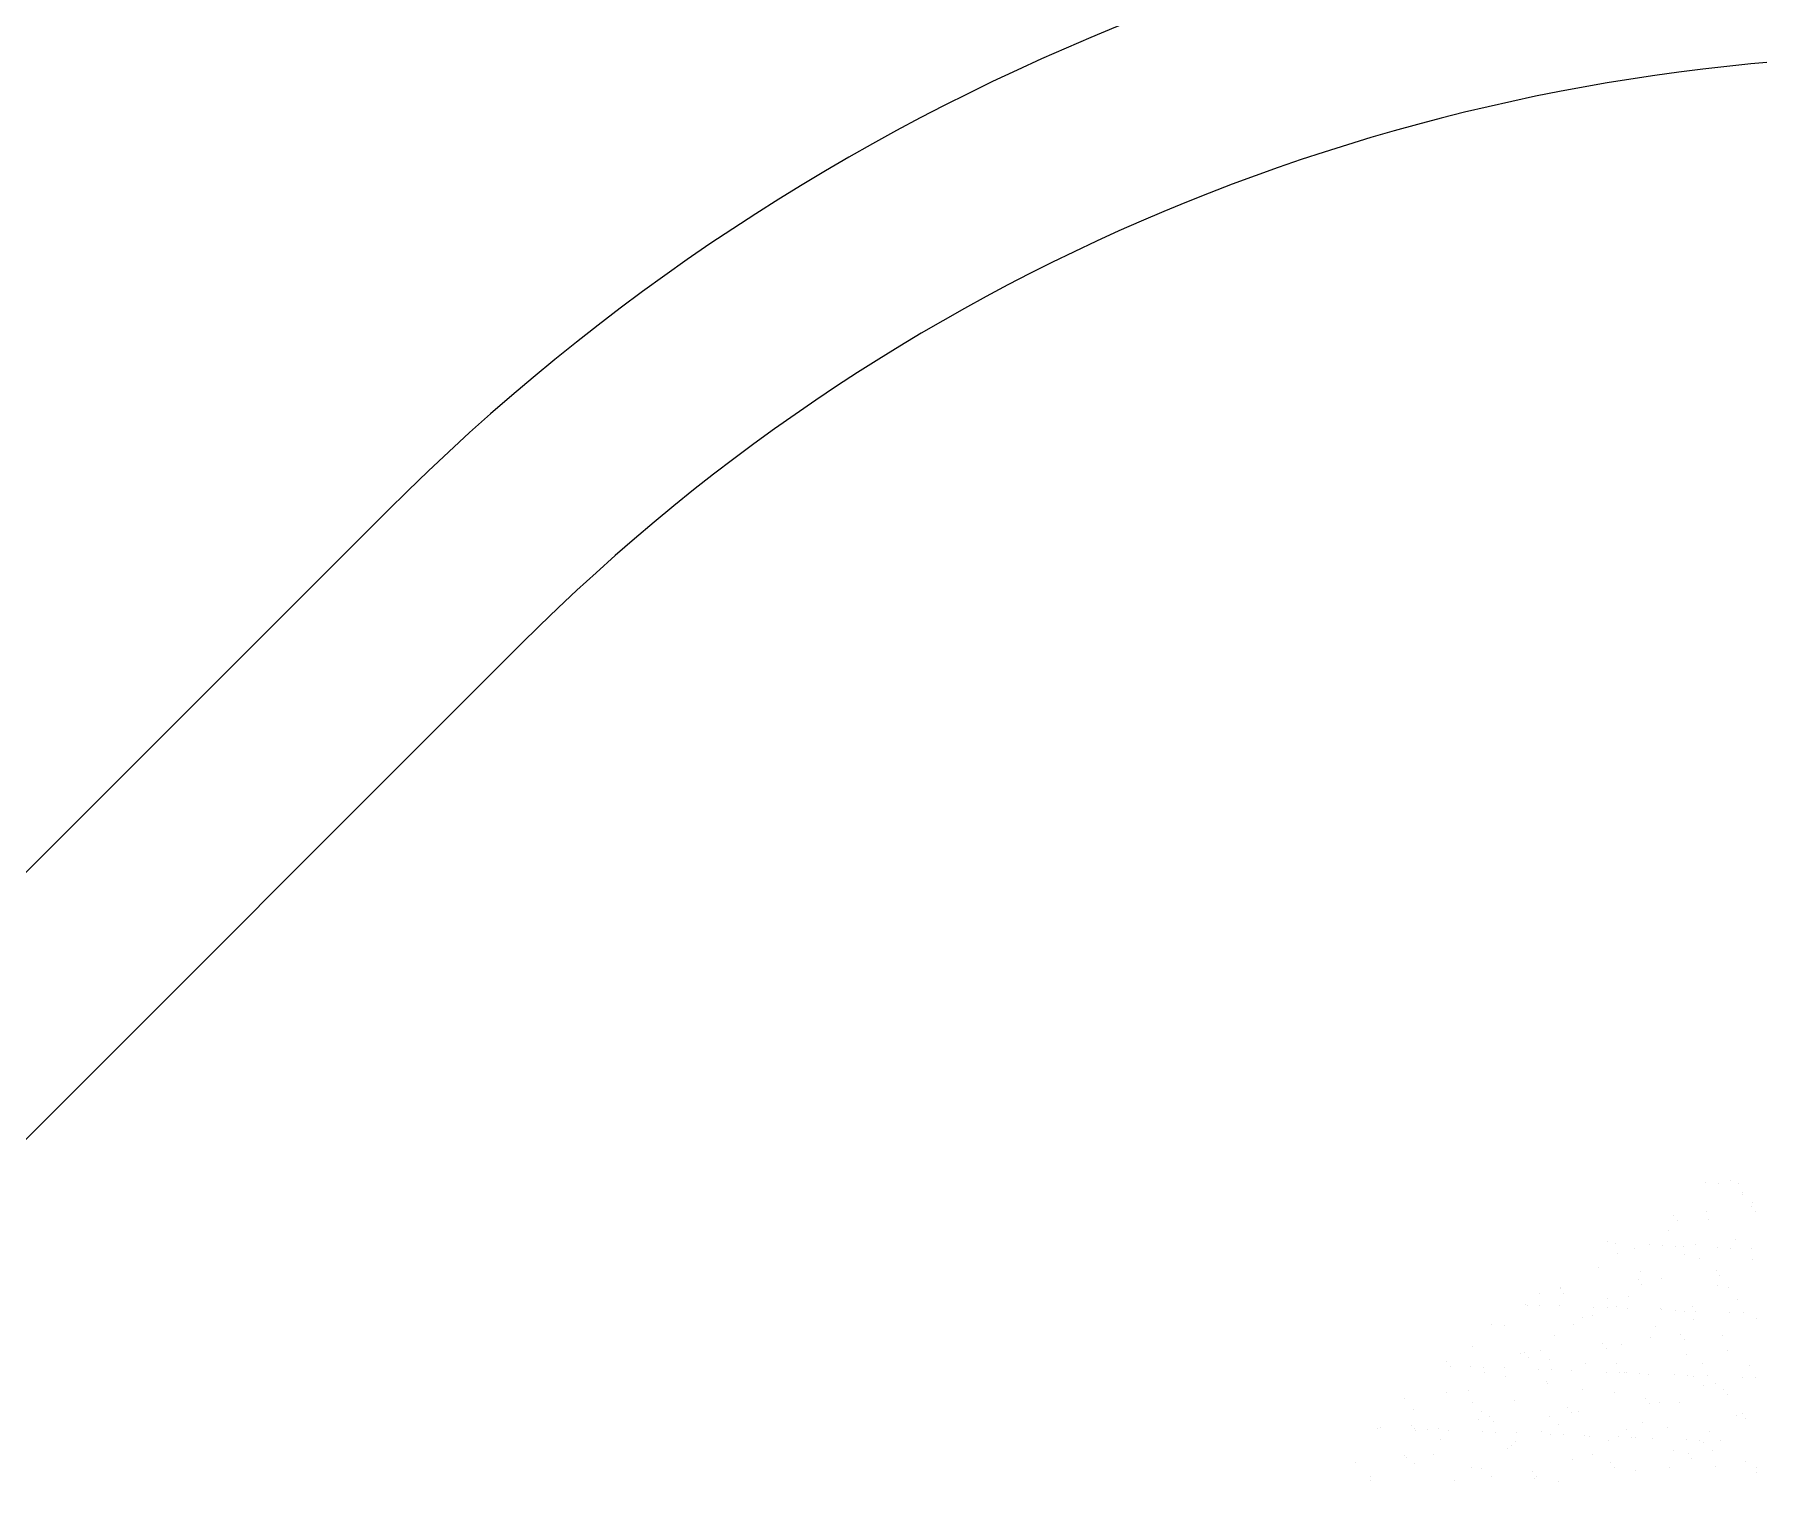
# Model space of a CAD drawing. Header units: millimetres. Extents: x 235 to 418, y 139 to 274.
# Drawn here: x 336.943 to 339.685, y 223.238 to 225.542 of the extents above; entities that cross this region are included whole.
import ezdxf

# ---------------------------------------------------------------- set-up
doc = ezdxf.new("R2010")
doc.units = ezdxf.units.MM
doc.header["$LTSCALE"] = 0.01
for name, color, linetype, lineweight in [('muros bajos', 42, 'Continuous', 18), ('puertas', 2, 'Continuous', 9), ('punto delgado', 4, 'Continuous', 0)]:
    doc.layers.add(name, color=color, linetype=linetype, lineweight=lineweight)

# ---------------------------------------------------------------- blocks, each defined once
blk = doc.blocks.new('A$C329661E2')
at = {"layer": 'puertas'}
for p, q in [((0.7244, 5.4942), (0.7244, 5.4942)), ((0.7391, 5.4937), (0.7391, 5.4937)), ((0.7527, 5.4972), (0.7527, 5.4972)), ((0.762, 5.4928), (0.762, 5.4928)), ((0.7656, 5.4837), (0.7656, 5.4837)), ((0.7663, 5.4815), (0.7663, 5.4815)), ((0.7758, 5.4673), (0.7758, 5.4673)), ((0.7766, 5.4721), (0.7766, 5.4721)), ((0.6888, 5.4573), (0.6888, 5.4573)), ((0.6931, 5.4518), (0.6931, 5.4518)), ((0.7253, 5.4625), (0.7253, 5.4625)), ((0.728, 5.4529), (0.728, 5.4529)), ((0.7801, 5.4618), (0.7801, 5.4618)), ((0.6153, 5.4284), (0.6153, 5.4284)), ((0.6833, 5.4404), (0.6833, 5.4404)), ((0.7582, 5.4303), (0.7582, 5.4303)), ((0.6239, 5.4263), (0.6239, 5.4263)), ((0.6263, 5.4157), (0.6263, 5.4157)), ((0.6456, 5.4206), (0.6456, 5.4206)), ((0.6622, 5.4248), (0.6622, 5.4248)), ((0.6769, 5.4242), (0.6769, 5.4242)), ((0.6908, 5.4232), (0.6908, 5.4232)), ((0.6998, 5.4233), (0.6998, 5.4233)), ((0.7012, 5.4138), (0.7012, 5.4138)), ((0.7133, 5.4257), (0.7133, 5.4257)), ((0.718, 5.4091), (0.718, 5.4091)), ((0.7381, 5.4218), (0.7381, 5.4218)), ((0.7528, 5.4213), (0.7528, 5.4213)), ((0.7757, 5.4204), (0.7757, 5.4204)), ((0.7767, 5.4087), (0.7767, 5.4087)), ((0.6054, 5.3994), (0.6054, 5.3994)), ((0.6526, 5.3946), (0.6526, 5.3946)), ((0.7364, 5.3959), (0.7364, 5.3959)), ((0.7407, 5.3903), (0.7407, 5.3903)), ((0.5398, 5.3701), (0.5398, 5.3701)), ((0.5624, 5.3759), (0.5624, 5.3759)), ((0.5633, 5.3772), (0.5633, 5.3772)), ((0.5666, 5.3704), (0.5666, 5.3704)), ((0.6494, 5.3859), (0.6494, 5.3859)), ((0.6537, 5.3803), (0.6537, 5.3803)), ((0.6759, 5.3869), (0.6759, 5.3869)), ((0.7385, 5.38), (0.7385, 5.38)), ((0.7508, 5.3769), (0.7508, 5.3769)), ((0.5242, 5.3583), (0.5242, 5.3583)), ((0.5257, 5.3574), (0.5257, 5.3574)), ((0.5389, 5.3577), (0.5389, 5.3577)), ((0.5618, 5.3568), (0.5618, 5.3568)), ((0.6001, 5.3553), (0.6001, 5.3553)), ((0.6148, 5.3548), (0.6148, 5.3548)), ((0.6154, 5.3649), (0.6154, 5.3649)), ((0.6257, 5.3555), (0.6257, 5.3555)), ((0.6377, 5.3539), (0.6377, 5.3539)), ((0.6383, 5.3671), (0.6383, 5.3671)), ((0.6739, 5.3542), (0.6739, 5.3542)), ((0.676, 5.3524), (0.676, 5.3524)), ((0.6907, 5.3518), (0.6907, 5.3518)), ((0.7106, 5.3557), (0.7106, 5.3557)), ((0.7136, 5.3509), (0.7136, 5.3509)), ((0.7609, 5.3642), (0.7609, 5.3642)), ((0.4855, 5.3362), (0.4855, 5.3362)), ((0.4998, 5.3343), (0.4998, 5.3343)), ((0.5771, 5.3363), (0.5771, 5.3363)), ((0.5869, 5.3443), (0.5869, 5.3443)), ((0.598, 5.3459), (0.598, 5.3459)), ((0.6685, 5.3335), (0.6685, 5.3335)), ((0.7013, 5.3504), (0.7013, 5.3504)), ((0.7116, 5.341), (0.7116, 5.341)), ((0.7519, 5.3494), (0.7519, 5.3494)), ((0.7666, 5.3489), (0.7666, 5.3489)), ((0.7811, 5.3432), (0.7811, 5.3432)), ((0.556, 5.3238), (0.556, 5.3238)), ((0.61, 5.3144), (0.61, 5.3144)), ((0.6309, 5.3137), (0.6309, 5.3137)), ((0.663, 5.3217), (0.663, 5.3217)), ((0.697, 5.3244), (0.697, 5.3244)), ((0.7013, 5.3189), (0.7013, 5.3189)), ((0.7434, 5.3234), (0.7434, 5.3234)), ((0.4359, 5.2944), (0.4359, 5.2944)), ((0.4644, 5.3118), (0.4644, 5.3118)), ((0.5183, 5.304), (0.5183, 5.304)), ((0.523, 5.3044), (0.523, 5.3044)), ((0.5272, 5.2989), (0.5272, 5.2989)), ((0.5399, 5.3066), (0.5399, 5.3066)), ((0.5503, 5.2972), (0.5503, 5.2972)), ((0.6143, 5.3089), (0.6143, 5.3089)), ((0.7032, 5.3022), (0.7032, 5.3022)), ((0.7489, 5.3071), (0.7489, 5.3071)), ((0.4402, 5.2889), (0.4402, 5.2889)), ((0.4621, 5.2888), (0.4621, 5.2888)), ((0.4767, 5.2883), (0.4767, 5.2883)), ((0.4781, 5.2828), (0.4781, 5.2828)), ((0.4997, 5.2874), (0.4997, 5.2874)), ((0.5016, 5.278), (0.5016, 5.278)), ((0.538, 5.2859), (0.538, 5.2859)), ((0.5526, 5.2853), (0.5526, 5.2853)), ((0.5756, 5.2844), (0.5756, 5.2844)), ((0.5907, 5.2925), (0.5907, 5.2925)), ((0.6139, 5.2829), (0.6139, 5.2829)), ((0.6258, 5.2921), (0.6258, 5.2921)), ((0.6285, 5.2824), (0.6285, 5.2824)), ((0.6345, 5.2828), (0.6345, 5.2828)), ((0.6361, 5.2827), (0.6361, 5.2827)), ((0.6515, 5.2815), (0.6515, 5.2815)), ((0.6611, 5.2801), (0.6611, 5.2801)), ((0.6898, 5.28), (0.6898, 5.28)), ((0.7044, 5.2794), (0.7044, 5.2794)), ((0.7117, 5.2775), (0.7117, 5.2775)), ((0.7215, 5.2928), (0.7215, 5.2928)), ((0.7273, 5.2785), (0.7273, 5.2785)), ((0.7656, 5.277), (0.7656, 5.277)), ((0.7737, 5.2898), (0.7737, 5.2898)), ((0.7803, 5.2765), (0.7803, 5.2765)), ((0.436, 5.2606), (0.436, 5.2606)), ((0.4604, 5.2628), (0.4604, 5.2628)), ((0.5475, 5.2728), (0.5475, 5.2728)), ((0.5486, 5.2704), (0.5486, 5.2704)), ((0.5875, 5.2634), (0.5875, 5.2634)), ((0.6235, 5.2603), (0.6235, 5.2603)), ((0.722, 5.2681), (0.722, 5.2681)), ((0.7361, 5.27), (0.7361, 5.27)), ((0.7447, 5.2629), (0.7447, 5.2629)), ((0.7489, 5.2574), (0.7489, 5.2574)), ((0.3889, 5.2535), (0.3889, 5.2535)), ((0.3984, 5.2408), (0.3984, 5.2408)), ((0.4644, 5.2484), (0.4644, 5.2484)), ((0.4748, 5.2389), (0.4748, 5.2389)), ((0.511, 5.2506), (0.511, 5.2506)), ((0.5706, 5.2429), (0.5706, 5.2429)), ((0.5749, 5.2374), (0.5749, 5.2374)), ((0.5833, 5.2391), (0.5833, 5.2391)), ((0.6576, 5.2529), (0.6576, 5.2529)), ((0.6619, 5.2474), (0.6619, 5.2474)), ((0.6734, 5.2488), (0.6734, 5.2488)), ((0.6958, 5.2488), (0.6958, 5.2488)), ((0.7663, 5.2364), (0.7663, 5.2364)), ((0.3582, 5.2196), (0.3582, 5.2196)), ((0.3616, 5.2209), (0.3616, 5.2209)), ((0.3965, 5.223), (0.3965, 5.223)), ((0.3999, 5.2194), (0.3999, 5.2194)), ((0.4008, 5.2174), (0.4008, 5.2174)), ((0.4146, 5.2188), (0.4146, 5.2188)), ((0.4262, 5.2197), (0.4262, 5.2197)), ((0.4375, 5.2179), (0.4375, 5.2179)), ((0.4707, 5.2294), (0.4707, 5.2294)), ((0.4758, 5.2164), (0.4758, 5.2164)), ((0.4836, 5.233), (0.4836, 5.233)), ((0.4878, 5.2274), (0.4878, 5.2274)), ((0.5412, 5.2169), (0.5412, 5.2169)), ((0.5503, 5.2338), (0.5503, 5.2338)), ((0.5607, 5.2244), (0.5607, 5.2244)), ((0.6362, 5.2192), (0.6362, 5.2192)), ((0.6538, 5.2267), (0.6538, 5.2267)), ((0.6821, 5.2213), (0.6821, 5.2213)), ((0.7287, 5.2166), (0.7287, 5.2166)), ((0.7593, 5.2343), (0.7593, 5.2343)), ((0.7692, 5.2313), (0.7692, 5.2313)), ((0.4286, 5.2072), (0.4286, 5.2072)), ((0.4905, 5.2159), (0.4905, 5.2159)), ((0.5036, 5.1971), (0.5036, 5.1971)), ((0.5081, 5.2013), (0.5081, 5.2013)), ((0.5121, 5.2051), (0.5121, 5.2051)), ((0.5134, 5.215), (0.5134, 5.215)), ((0.5517, 5.2135), (0.5517, 5.2135)), ((0.5664, 5.2129), (0.5664, 5.2129)), ((0.5893, 5.212), (0.5893, 5.212)), ((0.5951, 5.2113), (0.5951, 5.2113)), ((0.6161, 5.2069), (0.6161, 5.2069)), ((0.6276, 5.2105), (0.6276, 5.2105)), ((0.6423, 5.21), (0.6423, 5.21)), ((0.6466, 5.2098), (0.6466, 5.2098)), ((0.6652, 5.2091), (0.6652, 5.2091)), ((0.7035, 5.2076), (0.7035, 5.2076)), ((0.7182, 5.207), (0.7182, 5.207)), ((0.7221, 5.2046), (0.7221, 5.2046)), ((0.7411, 5.2061), (0.7411, 5.2061)), ((0.334, 5.1814), (0.334, 5.1814)), ((0.389, 5.1901), (0.389, 5.1901)), ((0.391, 5.1874), (0.391, 5.1874)), ((0.3993, 5.1807), (0.3993, 5.1807)), ((0.421, 5.1913), (0.421, 5.1913)), ((0.5759, 5.1857), (0.5759, 5.1857)), ((0.598, 5.1905), (0.598, 5.1905)), ((0.6182, 5.1815), (0.6182, 5.1815)), ((0.6885, 5.1954), (0.6885, 5.1954)), ((0.7053, 5.1915), (0.7053, 5.1915)), ((0.7095, 5.1859), (0.7095, 5.1859)), ((0.7325, 5.1952), (0.7325, 5.1952)), ((0.736, 5.1776), (0.736, 5.1776)), ((0.7689, 5.1825), (0.7689, 5.1825)), ((0.3507, 5.1614), (0.3507, 5.1614)), ((0.3508, 5.1662), (0.3508, 5.1662)), ((0.4442, 5.1615), (0.4442, 5.1615)), ((0.4634, 5.1759), (0.4634, 5.1759)), ((0.4749, 5.1755), (0.4749, 5.1755)), ((0.4852, 5.1661), (0.4852, 5.1661)), ((0.5312, 5.1715), (0.5312, 5.1715)), ((0.5338, 5.1635), (0.5338, 5.1635)), ((0.5355, 5.166), (0.5355, 5.166)), ((0.5608, 5.1609), (0.5608, 5.1609)), ((0.6225, 5.1759), (0.6225, 5.1759)), ((0.6464, 5.1732), (0.6464, 5.1732)), ((0.6839, 5.176), (0.6839, 5.176)), ((0.7814, 5.1712), (0.7814, 5.1712)), ((0.782, 5.1758), (0.782, 5.1758))]:
    blk.add_line(p, q, dxfattribs=at)

msp = doc.modelspace()

# ---------------------------------------------------------------- linework, layer by layer
at = {"layer": 'muros bajos'}
for p, q in [((319.8743, 207.1542), (337.505, 224.7849)), ((320.1743, 207.0299), (337.7172, 224.5728))]:
    msp.add_line(p, q, dxfattribs=at)
for radius in [3.5, 3.2]:
    msp.add_arc((339.9799, 222.31), radius, 45, 135, dxfattribs=at)

# ---------------------------------------------------------------- block references
at = {"layer": 'punto delgado', "xscale": 1.424631235263632, "yscale": 1.424631235263661, "zscale": 1.42463123526367}
msp.add_blockref('A$C329661E2', (338.5688, 215.8889), dxfattribs=at)

doc.saveas('drawing.dxf')
